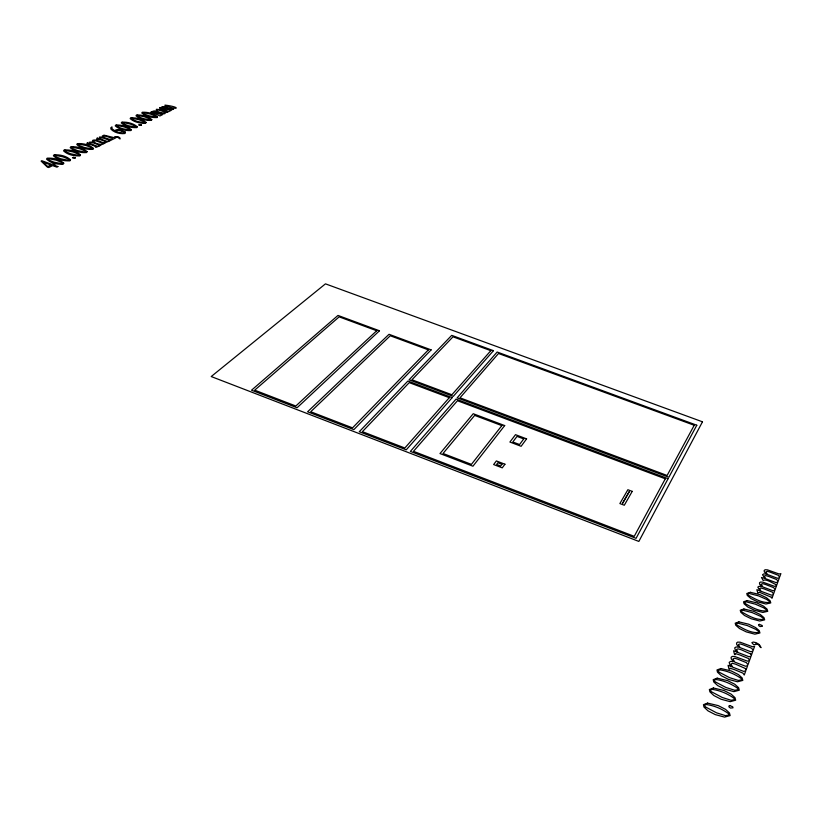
<?xml version="1.0" encoding="UTF-8"?>
<svg xmlns="http://www.w3.org/2000/svg" width="822" height="822" viewBox="0 0 822 822"><rect width="100%" height="100%" fill="white"/><g stroke="black" fill="none" stroke-linecap="round" stroke-linejoin="round"><path stroke-width="1.23" d="M115.953 130.739L115.943 131.386L118.234 132.291L124.574 133.205L124.595 132.434L122.427 131.325L118.779 130.369L115.953 130.739M750.753 653.973L751.38 655.298L752.89 651.127L750.825 651.733L740.067 647.623L738.433 644.54L739.995 643.883L742.913 644.756L751.678 648.25L753.188 650.315L754.637 646.287L752.644 646.77L740.139 642.198L737.653 642.126L736.553 643.01L736.728 644.571L738.957 647.233L736.08 646.955L734.683 647.921L735.443 650.284L737.108 652.165L733.594 650.777L734.519 654.456L735.228 654.579L735.546 653.582L739.985 655.011L748.328 658.453L749.592 660.261L751.082 656.141L749.006 656.737L738.002 652.514L736.502 649.493L738.064 648.846L741.064 649.688L750.753 653.973M745.472 668.553L746.099 669.92L747.65 665.625L745.554 666.252L734.652 662.059L733.008 658.895L734.601 658.217L737.55 659.1L746.438 662.666L747.958 664.782L749.459 660.641L747.424 661.145L734.755 656.49L732.227 656.429L731.097 657.333L731.272 658.936L733.522 661.669L730.604 661.381L729.176 662.388L729.936 664.813L731.621 666.734L728.066 665.327L728.98 669.098L729.689 669.221L730.028 668.204L734.529 669.663L742.985 673.167L744.259 675.026L745.79 670.783L743.684 671.399L732.525 667.094L731.015 663.991L732.608 663.323L735.649 664.186L745.472 668.553M775.978 584.617L776.554 585.624L777.838 582.089L775.937 582.572L765.703 578.75L764.255 576.109L765.683 575.575L768.467 576.356L776.698 579.551L778.095 581.36L779.39 577.774L777.499 578.267L767.501 574.547L765.919 571.855L767.347 571.311L770.05 572.102L778.208 575.266L779.646 577.075L780.9 573.612L779.071 573.992L767.44 569.852L765.148 569.749L764.152 570.499L764.347 571.855L766.464 574.198L763.802 573.91L762.539 574.722L764.871 578.431L761.48 577.506L763.196 580.486C765.57 578.39 772.701 583.188 775.978 584.617M771.396 597.255L771.981 598.293L773.297 594.655L771.365 595.159L761.008 591.275L759.538 588.573L760.987 588.007L763.813 588.799L772.146 592.056L773.564 593.916L774.889 590.227L772.968 590.741L762.837 586.949L761.254 584.195L762.703 583.63L765.436 584.442L773.708 587.658L775.156 589.508L776.441 585.952L774.581 586.353L762.806 582.14L760.473 582.048L759.466 582.819L759.662 584.206L761.799 586.589L759.096 586.302L757.812 587.144L760.155 590.946L756.857 589.672L757.792 592.95L759.569 592.302L771.396 597.255M125.088 131.89L125.016 133.503C120.176 134.15 114.607 132.794 111.052 129.28L110.734 127.872L111.977 126.865L112.008 128.777L115.244 131.047L115.871 129.825L118.532 129.557L125.088 131.89M142.874 112.522L145.073 114.32L148.679 115.707L156.488 117.32L155.337 115.984L150.416 114.053L142.874 112.522M137.11 115.316L139.319 117.125L142.936 118.522L150.786 120.146L149.645 118.8L144.703 116.847L137.11 115.316M131.273 118.132L133.483 119.961L137.12 121.368L145.021 123.002L143.881 121.646L138.918 119.673L131.273 118.132M122.386 122.427L124.605 124.286L128.273 125.704L136.246 127.348L135.106 125.972L130.102 123.988L122.386 122.427M116.375 125.334L118.594 127.205L122.283 128.643L130.308 130.297L129.167 128.9L124.143 126.896L116.375 125.334M78.008 143.901L77.926 144.518L80.237 145.884L84.029 147.385L92.383 149.09L91.263 147.611L86.084 145.515L78.008 143.901M71.442 147.076L71.35 147.703L73.682 149.07L77.494 150.58L85.899 152.306L84.779 150.816L79.58 148.7L71.442 147.076M64.804 150.292L64.702 150.919L67.034 152.306L70.867 153.827L79.333 155.564L78.224 154.053L72.994 151.916L64.804 150.292M54.673 155.194L54.571 155.831L56.913 157.228L60.777 158.78L69.325 160.516L68.216 158.995L62.955 156.827L54.673 155.194M47.82 158.512L47.707 159.16L50.06 160.567L53.933 162.129L62.544 163.876L61.445 162.335L56.153 160.156L47.82 158.512M141.497 125.067L138.887 124.913L141.497 125.067M160.043 107.507L159.725 108.648L163.455 109.244L168.592 111.669L171.027 110.467L162.859 108.288L162.777 107.199L171.521 109.737C178.353 108.216 166.845 109.706 165.52 106.12L165.818 105.74C178.59 110.734 181.128 107.024 164.965 105.103L165.294 106.654L161.667 106.901L162.335 108.103L160.043 107.507M151.32 111.751L150.981 112.912L154.752 113.518L159.92 115.974L162.396 114.741L154.156 112.552L154.094 111.443L162.9 114.011C170.195 112.758 158.05 113.713 156.879 110.343L158.543 109.86L165.9 112.48C172.476 112.316 159.591 109.182 156.334 109.316L156.642 110.888L152.964 111.134L153.632 112.367L151.32 111.751M117.402 137.058L116.416 137.541L114.648 136.873L118.152 136.781L119.837 137.747L120.033 138.98L117.402 137.058M75.285 157.906L74.257 158.41L72.449 157.762L73.487 157.259L75.285 157.906M97.201 138.117L96.749 139.391C99.277 138.99 105.278 140.788 105.709 142.514L108.884 141.281L107.045 141.343L100.192 138.959L100.212 137.747L103.664 138.178L109.121 140.141L109.449 141.004L112.254 139.606L109.049 139.237L103.706 137.346L103.295 136.524L105.124 135.979L107.035 136.524L112.46 138.476L112.809 139.339L115.532 137.983L103.993 135.157L102.318 135.979L102.997 137.12L99.421 137.038L99.637 138.764L97.201 138.117M87.286 142.946L86.813 144.251C89.362 143.819 95.444 145.648 95.855 147.405L99.082 146.152L97.222 146.203L90.307 143.799L90.348 142.566L93.842 142.997L99.339 144.991L99.657 145.864L102.113 144.292C99.38 144.549 94.931 143.706 93.482 141.312L95.342 140.757L97.273 141.312L102.74 143.285L103.079 144.158L105.463 142.638C101.229 143.305 97.356 138.969 92.989 140.172L92.496 140.768L93.174 141.918L89.146 142.247L89.752 143.603L87.286 142.946M157.475 116.734L157.146 117.567C151.813 117.823 145.905 116.59 141.826 113.025L142.175 112.275C147.467 111.936 153.334 113.333 157.475 116.734M151.782 119.55L151.454 120.392C146.1 120.659 140.141 119.416 136.041 115.82L136.401 115.059C141.723 114.71 147.631 116.108 151.782 119.55M146.039 122.396L145.689 123.249C140.305 123.526 134.305 122.283 130.195 118.645L130.564 117.885C135.918 117.525 141.867 118.923 146.039 122.396M137.274 126.732L136.914 127.605C131.489 127.893 125.417 126.65 121.296 122.951L121.677 122.18C127.071 121.8 133.092 123.208 137.274 126.732M131.345 129.671L130.975 130.554C125.519 130.842 119.406 129.609 115.275 125.869L115.666 125.078C121.081 124.697 127.153 126.105 131.345 129.671M93.513 148.422L93.081 149.357C87.43 149.707 81.008 148.474 76.816 144.466L77.268 143.634C82.878 143.192 89.259 144.61 93.513 148.422M87.05 151.628L86.598 152.573C80.926 152.933 74.432 151.69 70.24 147.652L70.702 146.809C76.343 146.357 82.775 147.775 87.05 151.628M80.494 154.875L80.032 155.831C74.329 156.19 67.784 154.957 63.582 150.868L64.054 150.015C69.736 149.553 76.21 150.971 80.494 154.875M70.517 159.817L70.034 160.793C64.27 161.174 57.653 159.941 53.43 155.779L53.923 154.916C59.646 154.433 66.212 155.851 70.517 159.817M63.746 163.167L63.253 164.153C57.468 164.544 50.779 163.321 46.556 159.108L47.059 158.225C52.824 157.742 59.441 159.16 63.746 163.167M702.481 421.809L638.848 541.421L211.213 376.548L325.461 283.847L702.481 421.809M668.081 478.702L636.064 538.348L410.394 451.401L456.046 399.102L668.081 478.702M696.799 425.221L668.851 477.263L457.155 397.838L497.146 352.022L696.799 425.221M665.306 478.805L634.235 536.334L413.487 451.329L457.453 400.735L665.306 478.805M694.22 425.272L667.104 475.476L460.001 397.807L498.512 353.491L694.22 425.272M632.221 491.371L624.299 505.242L619.88 503.557L627.874 489.727L632.221 491.371M629.354 491.484L622.542 503.341L629.354 491.484M526.604 438.866L521.107 446.295L509.907 442.051L515.497 434.674L526.604 438.866M504.944 464.214L502.242 467.852L493.632 464.553L496.365 460.937L504.944 464.214M523.727 438.927L519.555 444.538L512.805 441.979L517.028 436.4L523.727 438.927M501.954 464.307L500.68 466.012L496.632 464.461L497.916 462.755L501.954 464.307M504.698 425.57L472.938 466.218L439.986 453.559L473.225 413.723L504.698 425.57M501.831 425.621L471.417 464.368L443.037 453.477L474.674 415.398L501.831 425.621M452.162 397.643L406.274 449.819L359.276 431.714L407.897 381.028L452.162 397.643M493.477 350.675L453.271 396.379L409.079 379.795L451.71 335.355L493.477 350.675M449.295 397.673L404.845 448L362.399 431.653L409.233 382.631L449.295 397.673M490.826 350.675L451.874 394.755L411.945 379.785L453.014 336.804L490.826 350.675M431.129 349.874L353.871 429.629L307.582 411.791L389.022 334.297L431.129 349.874M428.375 349.864L352.535 427.851L310.716 411.75L390.275 335.766L428.375 349.864M379.476 330.773L297.081 407.753L251.532 390.203L337.986 315.432L379.476 330.773M376.712 330.752L295.838 406.017L254.697 390.173L339.157 316.86L376.712 330.752M705.708 704.454L704.701 705.194L705.389 706.869L716.517 712.818L725.477 715.643L728.939 715.068L728.426 713.558C721.85 708.811 713.804 705.379 705.708 704.454M711.575 689.309L710.588 690.028L711.266 691.662L722.261 697.488L731.087 700.262L734.498 699.707L733.984 698.238C727.47 693.593 719.558 690.233 711.575 689.309M715.397 679.455L714.421 680.154L715.099 681.767L726.001 687.511L734.745 690.244L738.115 689.709L737.611 688.271C731.138 683.699 723.298 680.38 715.397 679.455M719.147 669.776L718.181 670.464L718.86 672.047L729.669 677.708L738.331 680.421L741.67 679.897L741.167 678.479C734.734 673.978 726.977 670.711 719.147 669.776M737.272 623.025L736.368 623.641L737.036 625.09C743.55 628.871 751.123 633.361 758.84 632.498L758.336 631.193L755.747 629.323L747.373 625.593L737.272 623.025M742.276 610.099L741.393 610.695L742.061 612.113C748.503 615.822 755.973 620.209 763.576 619.398L763.073 618.123L760.525 616.294L752.253 612.626L742.276 610.099M745.544 601.663L744.67 602.259L745.328 603.646C751.74 607.314 759.127 611.64 766.669 610.859L766.176 609.605L763.638 607.797L755.428 604.18L745.544 601.663M748.76 593.381L747.886 593.957L748.554 595.334C754.915 598.94 762.241 603.214 769.711 602.454L769.217 601.231L766.69 599.443L758.552 595.868L748.76 593.381M755.86 644.479L753.579 644.654L751.873 642.681L753.271 642.054L756.148 642.66L759.343 644.633L761.11 647.623L760.329 647.315C760.309 646 755.13 641.55 755.86 644.479M729.72 705.574L728.816 706.119L729.135 707.146L730.511 708.071L733.019 707.814L732.69 706.776L729.72 705.574M759.333 624.371L758.521 624.823L758.829 625.706L760.114 626.528L762.405 626.333L762.076 625.45L759.333 624.371M57.9 166.578L56.79 167.123L52.629 165.612L48.734 167.534L47.234 166.989L41.1 161.112L41.85 160.742L52.094 164.462L53.317 163.866L54.971 164.462L53.738 165.068L57.9 166.578M50.974 165.017L47.748 166.599L43.165 162.181L50.974 165.017M707.547 703.098L703.457 704.68L703.961 707.043L707.968 710.835L715.294 714.616L724.572 717.103L730.121 715.582L729.453 712.941L725.549 709.365L718.212 705.615L707.547 703.098M713.383 687.993L709.365 689.524L709.869 691.826L713.835 695.525L721.069 699.234L730.203 701.669L735.669 700.21L735.002 697.652L731.138 694.148L723.894 690.48L713.383 687.993M717.174 678.16L713.208 679.66L713.722 681.921L717.657 685.558L724.819 689.216L733.882 691.631L739.276 690.213L738.608 687.685L734.776 684.243L727.593 680.626L717.174 678.16M720.904 668.522L716.979 669.971L717.493 672.201L721.397 675.787L728.508 679.383L737.478 681.777L742.821 680.39L742.143 677.914L738.341 674.523L731.231 670.958L720.904 668.522M738.916 621.884L735.207 623.179L735.731 625.213L739.502 628.532L746.314 631.902L754.873 634.173L759.939 632.961L759.261 630.69L755.593 627.556L748.77 624.217L738.916 621.884M743.9 608.989L740.252 610.243L740.776 612.226L744.506 615.473L751.236 618.781L759.682 621.021L764.666 619.85L763.987 617.641L760.36 614.568L753.62 611.301L743.9 608.989M747.147 600.584L743.54 601.807L744.064 603.759L747.773 606.965L754.442 610.222L762.816 612.441L767.748 611.301L767.07 609.123L763.474 606.091L756.785 602.865L747.147 600.584M750.342 592.313L746.766 593.515L747.29 595.436L750.979 598.591L757.596 601.807L765.899 604.016L770.779 602.906L770.101 600.759L766.525 597.769L759.898 594.583L750.342 592.313"/></g></svg>
